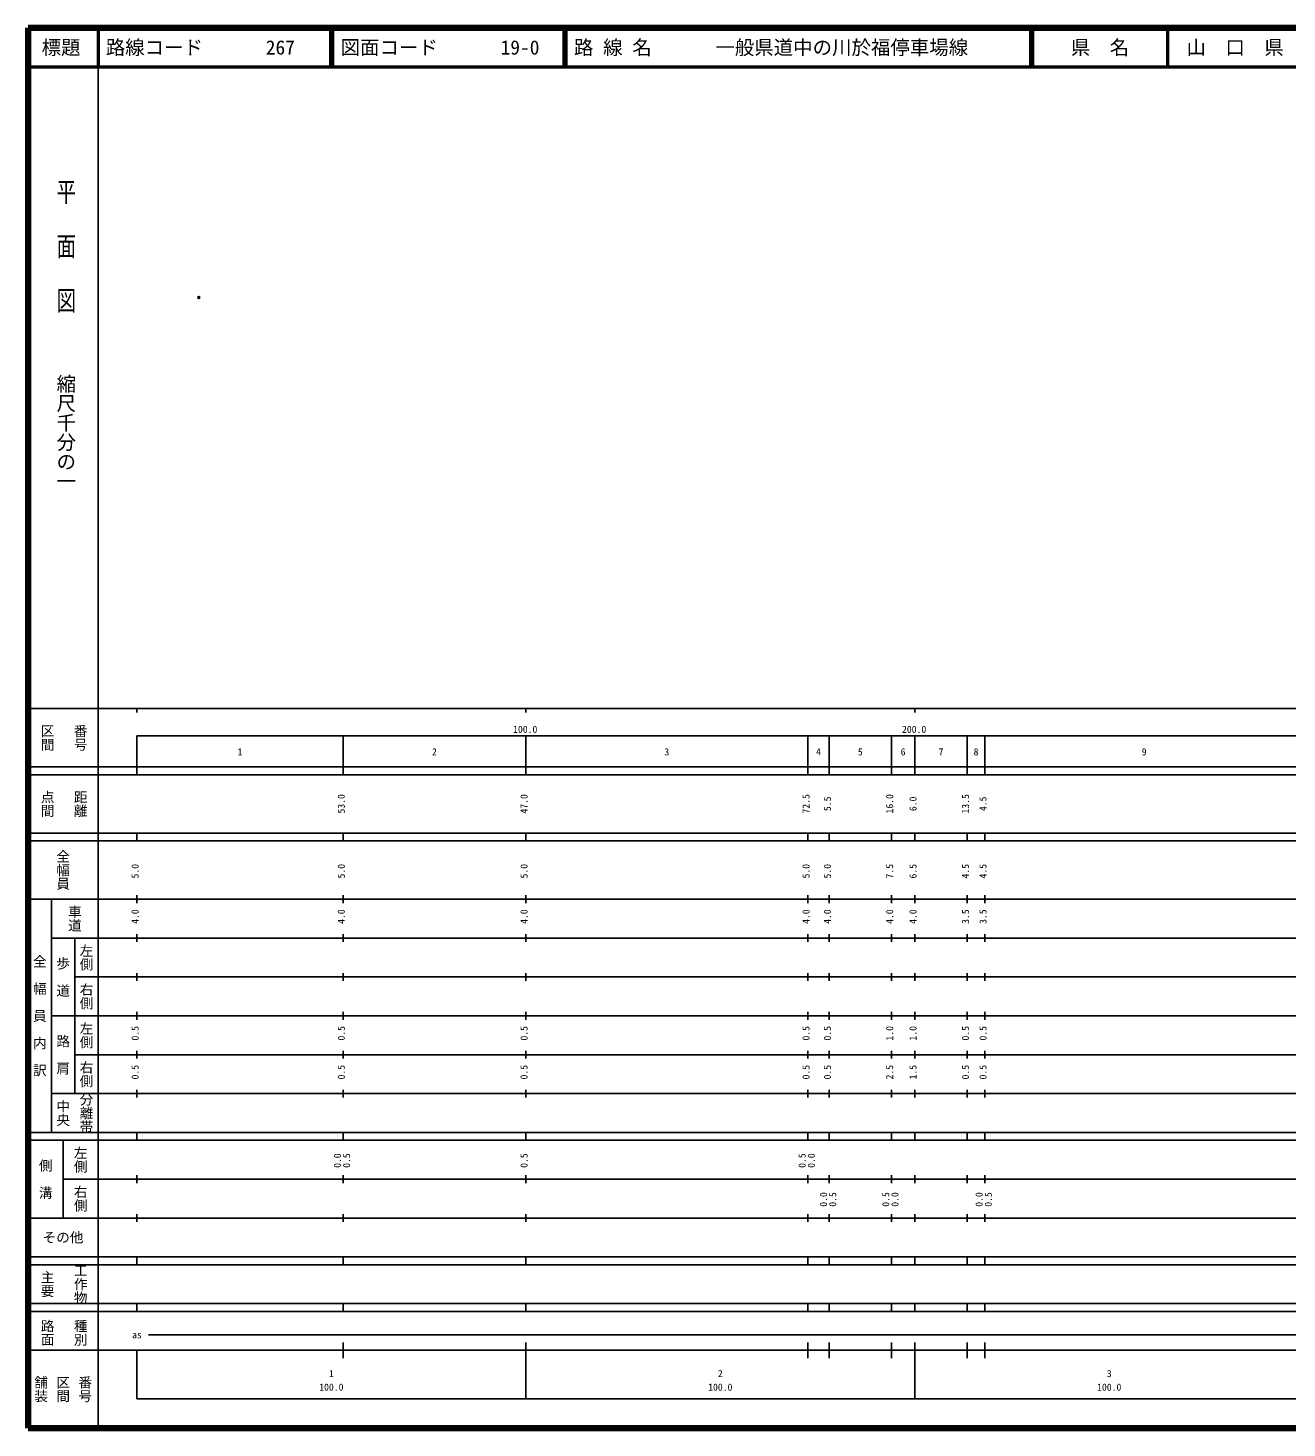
# Model space of a CAD drawing. Units: millimetres on the paper. Extents: x 40 to 680, y 20 to 380.
# Drawn here: x 40 to 363.7, y 20 to 380 of the extents above; entities that cross this region are included whole.
import ezdxf
from ezdxf.enums import TextEntityAlignment as Align

# ---------------------------------------------------------------- set-up
doc = ezdxf.new("R2010")
doc.units = ezdxf.units.MM
doc.header["$PDMODE"] = 32
doc.header["$PDSIZE"] = 0.5
doc.layers.add('M-OTRS', color=6, linetype='Continuous')
doc.layers.add('M-TTL-TXT', color=7, linetype='Continuous')
for name, color, linetype, lineweight in [('M-TTL', 2, 'Continuous', 140), ('M-TTL-BAND', 7, 'Continuous', 25), ('M-TTL-LINE', 7, 'Continuous', 50)]:
    doc.layers.add(name, color=color, linetype=linetype, lineweight=lineweight)
doc.styles.add('@ＭＳ ゴシック', font='')
doc.styles.add('ＭＳ ゴシック', font='')
doc.styles.get('@ＭＳ ゴシック').set_extended_font_data('@MS Gothic')
doc.styles.get('ＭＳ ゴシック').set_extended_font_data('MS Gothic')

msp = doc.modelspace()

# ---------------------------------------------------------------- linework, layer by layer
at = {"layer": 'M-OTRS'}
msp.add_point((83.93, 310.704), dxfattribs=at)
at = {"layer": 'M-TTL'}
for p, q in [((40, 380), (40, 20)), ((680, 380), (40, 380)), ((40, 20), (680, 20))]:
    msp.add_line(p, q, dxfattribs=at)
at = {"layer": 'M-TTL-BAND'}
for p, q in [((58, 370), (58, 20)), ((40, 205), (579, 205)), ((68, 205), (68, 204)), ((168, 205), (168, 204)), ((268, 205), (268, 204)), ((68, 198), (579, 198)), ((68, 198), (68, 188)), ((121, 188), (121, 198)), ((168, 188), (168, 198)), ((240.5, 188), (240.5, 198)), ((246, 188), (246, 198)), ((262, 188), (262, 198)), ((268, 188), (268, 198)), ((281.5, 188), (281.5, 198)), ((286, 188), (286, 198)), ((40, 190), (579, 190)), ((40, 188), (579, 188)), ((40, 173), (579, 173)), ((68, 171), (68, 173)), ((121, 171), (121, 173)), ((168, 171), (168, 173)), ((240.5, 171), (240.5, 173)), ((246, 171), (246, 173)), ((262, 171), (262, 173)), ((268, 171), (268, 173)), ((281.5, 171), (281.5, 173)), ((286, 171), (286, 173)), ((40, 171), (579, 171)), ((40, 156), (579, 156)), ((46, 96), (46, 156)), ((68, 155), (68, 157)), ((121, 155), (121, 157)), ((168, 155), (168, 157)), ((240.5, 155), (240.5, 157)), ((246, 155), (246, 157)), ((262, 155), (262, 157)), ((268, 155), (268, 157)), ((281.5, 155), (281.5, 157)), ((286, 155), (286, 157)), ((46, 146), (579, 146)), ((52, 146), (52, 106)), ((68, 145), (68, 147)), ((121, 145), (121, 147)), ((168, 145), (168, 147)), ((240.5, 145), (240.5, 147)), ((246, 145), (246, 147)), ((262, 145), (262, 147)), ((268, 145), (268, 147)), ((281.5, 145), (281.5, 147)), ((286, 145), (286, 147)), ((68, 135), (68, 137)), ((121, 135), (121, 137)), ((168, 135), (168, 137)), ((240.5, 135), (240.5, 137)), ((246, 135), (246, 137)), ((262, 135), (262, 137)), ((268, 135), (268, 137)), ((281.5, 135), (281.5, 137)), ((286, 135), (286, 137)), ((52, 136), (579, 136)), ((46, 126), (579, 126)), ((68, 125), (68, 127)), ((121, 125), (121, 127)), ((168, 125), (168, 127)), ((240.5, 125), (240.5, 127)), ((246, 125), (246, 127)), ((262, 125), (262, 127)), ((268, 125), (268, 127)), ((281.5, 125), (281.5, 127)), ((286, 125), (286, 127)), ((52, 116), (579, 116)), ((68, 115), (68, 117)), ((121, 115), (121, 117)), ((168, 115), (168, 117)), ((240.5, 115), (240.5, 117)), ((246, 115), (246, 117)), ((262, 115), (262, 117)), ((268, 115), (268, 117)), ((281.5, 115), (281.5, 117)), ((286, 115), (286, 117)), ((46, 106), (579, 106)), ((68, 105), (68, 107)), ((121, 105), (121, 107)), ((168, 105), (168, 107)), ((240.5, 105), (240.5, 107)), ((246, 105), (246, 107)), ((262, 105), (262, 107)), ((268, 105), (268, 107)), ((281.5, 105), (281.5, 107)), ((286, 105), (286, 107)), ((40, 96), (579, 96)), ((40, 94), (579, 94)), ((49, 94), (49, 74)), ((68, 94), (68, 96)), ((121, 94), (121, 96)), ((168, 94), (168, 96)), ((240.5, 94), (240.5, 96)), ((246, 94), (246, 96)), ((262, 94), (262, 96)), ((268, 94), (268, 96)), ((281.5, 94), (281.5, 96)), ((286, 94), (286, 96)), ((49, 84), (579, 84)), ((68, 83), (68, 85)), ((121, 83), (121, 85)), ((168, 83), (168, 85)), ((240.5, 83), (240.5, 85)), ((246, 83), (246, 85)), ((262, 83), (262, 85)), ((268, 83), (268, 85)), ((281.5, 83), (281.5, 85)), ((286, 83), (286, 85)), ((40, 74), (579, 74)), ((68, 73), (68, 75)), ((121, 73), (121, 75)), ((168, 73), (168, 75)), ((240.5, 73), (240.5, 75)), ((246, 73), (246, 75)), ((262, 73), (262, 75)), ((268, 73), (268, 75)), ((281.5, 73), (281.5, 75)), ((286, 73), (286, 75)), ((40, 64), (579, 64)), ((40, 62), (579, 62)), ((68, 62), (68, 64)), ((121, 62), (121, 64)), ((168, 62), (168, 64)), ((240.5, 62), (240.5, 64)), ((246, 62), (246, 64)), ((262, 62), (262, 64)), ((268, 62), (268, 64)), ((281.5, 62), (281.5, 64)), ((286, 62), (286, 64)), ((40, 52), (579, 52)), ((68, 50), (68, 52)), ((121, 50), (121, 52)), ((168, 50), (168, 52)), ((240.5, 50), (240.5, 52)), ((246, 50), (246, 52)), ((262, 50), (262, 52)), ((268, 50), (268, 52)), ((281.5, 50), (281.5, 52)), ((286, 50), (286, 52)), ((40, 50), (579, 50)), ((71, 44), (565, 44)), ((40, 40), (579, 40)), ((68, 40), (68, 27.5)), ((121, 38), (121, 42)), ((168, 27.5), (168, 42)), ((240.5, 38), (240.5, 42)), ((246, 38), (246, 42)), ((262, 38), (262, 42)), ((268, 27.5), (268, 42)), ((281.5, 38), (281.5, 42)), ((286, 38), (286, 42)), ((68, 27.5), (579, 27.5))]:
    msp.add_line(p, q, dxfattribs=at)
at = {"layer": 'M-TTL-LINE'}
for p, q in [((58, 380), (58, 370)), ((117.75, 380), (117.75, 370)), ((118.25, 380), (118.25, 370)), ((177.75, 380), (177.75, 370)), ((178.25, 380), (178.25, 370)), ((297.75, 380), (297.75, 370)), ((298.25, 380), (298.25, 370)), ((333, 380), (333, 370)), ((40, 370), (680, 370))]:
    msp.add_line(p, q, dxfattribs=at)

# ---------------------------------------------------------------- texts
at = {"layer": 'M-TTL-BAND', "style": '@ＭＳ ゴシック', "width": 1.4}
msp.add_text('平  面  図', height=3.666, rotation=270, dxfattribs=at).set_placement((49.777, 306.475), align=Align.MIDDLE_RIGHT)
at = {"layer": 'M-TTL-BAND', "style": '@ＭＳ ゴシック'}
msp.add_text('縮尺千分の一', height=3.666, rotation=270, dxfattribs=at).set_placement((49.777, 261.03), align=Align.MIDDLE_RIGHT)
for s, p in [('区間', (45, 197.5)), ('番号', (53.5, 197.5)), ('点間', (45, 180.5)), ('距離', (53.5, 180.5)), ('全幅員', (49, 163.5)), ('車道', (52, 151)), ('左側', (55, 141)), ('全\u3000幅\u3000員\u3000内\u3000訳', (43, 126)), ('歩\u3000道', (49, 136)), ('右側', (55, 131)), ('左側', (55, 121)), ('路\u3000肩', (49, 116)), ('右側', (55, 111)), ('分離帯', (55, 101)), ('中央', (49, 101)), ('左側', (53.5, 89)), ('側\u3000溝', (44.5, 84)), ('右側', (53.5, 79)), ('工作物', (53.5, 57)), ('主要', (45, 57)), ('路面', (45, 44.5)), ('種別', (53.5, 44.5)), ('舗装', (43.333, 30)), ('区間', (49, 30)), ('番号', (54.667, 30))]:
    msp.add_text(s, height=2.566, rotation=270, dxfattribs=at).set_placement(p, align=Align.MIDDLE_CENTER)
at = {"layer": 'M-TTL-BAND', "style": 'ＭＳ ゴシック'}
for s, p in [('100.0', (167.844, 198.195)), ('200.0', (267.844, 198.195)), ('1', (94.5, 192.405)), ('2', (144.5, 192.405)), ('3', (204.25, 192.405)), ('4', (243.25, 192.405)), ('5', (254, 192.405)), ('6', (265, 192.405)), ('7', (274.75, 192.405)), ('8', (283.75, 192.405)), ('9', (327, 192.405)), ('as', (68, 42.5)), ('1', (118, 32.523)), ('2', (218, 32.523)), ('3', (318, 32.523)), ('100.0', (118, 29.033)), ('100.0', (218, 29.033)), ('100.0', (318, 29.033))]:
    msp.add_text(s, height=1.833, dxfattribs=at).set_placement(p, align=Align.BOTTOM_CENTER)
for s, p in [('53.0', (122, 180.5)), ('47.0', (169, 180.5)), ('72.5', (241.5, 180.5)), ('5.5', (247, 180.5)), ('16.0', (263, 180.5)), ('6.0', (269, 180.5)), ('13.5', (282.5, 180.5)), ('4.5', (287, 180.5)), ('5.0', (69, 163.174)), ('5.0', (122, 163.174)), ('5.0', (169, 163.174)), ('5.0', (241.5, 163.174)), ('5.0', (247, 163.174)), ('7.5', (263, 163.174)), ('6.5', (269, 163.174)), ('4.5', (282.5, 163.174)), ('4.5', (287, 163.174)), ('4.0', (69, 151.5)), ('4.0', (122, 151.5)), ('4.0', (169, 151.5)), ('4.0', (241.5, 151.5)), ('4.0', (247, 151.5)), ('4.0', (263, 151.5)), ('4.0', (269, 151.5)), ('3.5', (282.5, 151.5)), ('3.5', (287, 151.5)), ('0.5', (69, 121.5)), ('0.5', (122, 121.5)), ('0.5', (169, 121.5)), ('0.5', (241.5, 121.5)), ('0.5', (247, 121.5)), ('1.0', (263, 121.5)), ('1.0', (269, 121.5)), ('0.5', (282.5, 121.5)), ('0.5', (287, 121.5)), ('0.5', (69, 111.5)), ('0.5', (122, 111.5)), ('0.5', (169, 111.5)), ('0.5', (241.5, 111.5)), ('0.5', (247, 111.5)), ('2.5', (263, 111.5)), ('1.5', (269, 111.5)), ('0.5', (282.5, 111.5)), ('0.5', (287, 111.5)), ('0.0', (121, 88.764)), ('0.5', (123.37, 88.764)), ('0.5', (169, 88.764)), ('0.5', (240.5, 88.764)), ('0.0', (242.87, 88.764)), ('0.0', (246, 78.764)), ('0.5', (248.37, 78.764)), ('0.5', (262, 78.764)), ('0.0', (264.37, 78.764)), ('0.0', (286, 78.764)), ('0.5', (288.37, 78.764))]:
    msp.add_text(s, height=1.833, rotation=90, dxfattribs=at).set_placement(p, align=Align.BOTTOM_CENTER)
msp.add_text('その他', height=2.566, dxfattribs=at).set_placement((49, 69), align=Align.MIDDLE_CENTER)
at = {"layer": 'M-TTL-TXT', "style": 'ＭＳ ゴシック'}
for s, p in [('標題', (48.5, 375)), ('県\u3000名', (315.625, 375)), ('山\u3000口\u3000県', (350.375, 375))]:
    msp.add_text(s, height=3.666, dxfattribs=at).set_placement(p, align=Align.MIDDLE_CENTER)
for s, p in [('路線コード', (60, 375)), ('267', (101.142, 375)), ('図面コード', (120.38, 375)), ('19-0', (161.521, 375)), ('路 線 名', (180.38, 375)), ('一般県道中の川於福停車場線', (216.734, 375))]:
    msp.add_text(s, height=3.666, dxfattribs=at).set_placement(p, align=Align.MIDDLE_LEFT)

doc.saveas('drawing.dxf')
